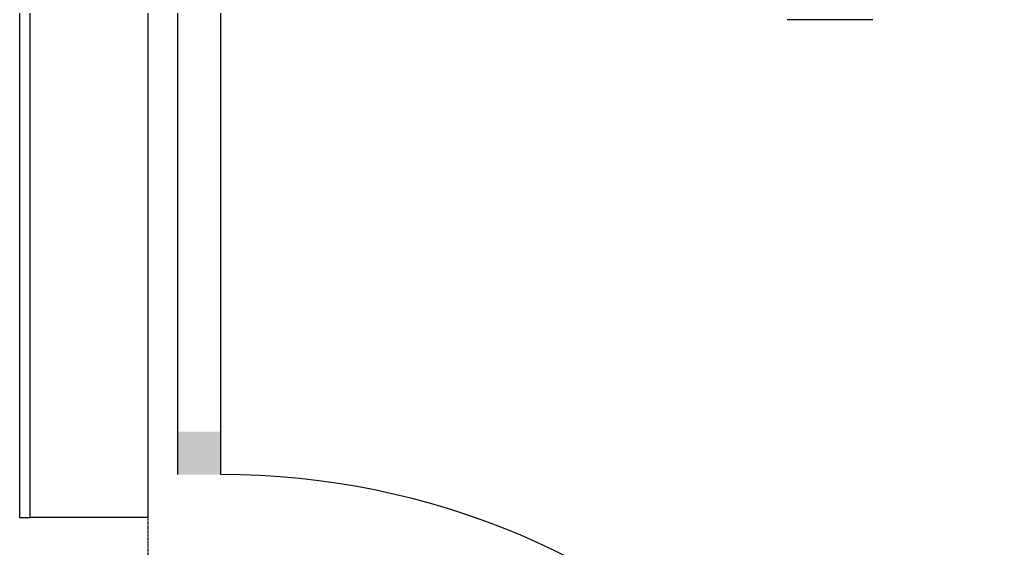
# Model space of a CAD drawing. Header units: millimetres. Extents: x -155 to 94595, y -3153 to 63413.
# Drawn here: x 88115 to 89250, y 35031 to 35648 of the extents above; entities that cross this region are included whole.
import ezdxf

# ---------------------------------------------------------------- set-up
doc = ezdxf.new("R2010")
doc.units = ezdxf.units.MM
doc.linetypes.add('REFERENCIA CAMPECHE$0$63-BASE1-6$0$HIDDEN2', pattern=[0.1875, 0.125, -0.0625])
doc.linetypes.add('TRATTEGGIATA2', pattern=[0.375, 0.25, -0.125])
for name, color, linetype in [('5', 1, 'TRATTEGGIATA2'), ('door', 252, 'Continuous'), ('int', 185, 'Continuous'), ('section', 2, 'Continuous')]:
    doc.layers.add(name, color=color, linetype=linetype)

msp = doc.modelspace()

# ---------------------------------------------------------------- linework, layer by layer
at = {"layer": '5', "linetype": 'REFERENCIA CAMPECHE$0$63-BASE1-6$0$HIDDEN2'}
msp.add_lwpolyline([(88264.86, 36846.989), (88264.86, 34166.99)], dxfattribs=at)
at = {"layer": 'door'}
for points in [[(88299.86, 35116.99), (88299.86, 36866.99)], [(88349.86, 35116.99), (88349.86, 36866.99)]]:
    msp.add_lwpolyline(points, dxfattribs=at)
msp.add_arc((88349.86, 34216.99), 900, 0, 90, dxfattribs=at)
at = {"layer": 'int'}
for p, q in [((88114.86, 38716.99), (88114.86, 35066.99)), ((88127.56, 35066.99), (88127.56, 38716.99)), ((88127.56, 35066.99), (88127.56, 38716.99)), ((88264.86, 38716.99), (88264.86, 35066.99)), ((89011.261, 35647.99), (89111.261, 35647.99)), ((88114.86, 35066.99), (88127.56, 35066.99)), ((88264.86, 35066.99), (88127.56, 35066.99))]:
    msp.add_line(p, q, dxfattribs=at)
at = {"layer": 'section'}
msp.add_solid([(88299.86, 35116.99), (88299.86, 35166.99), (88349.86, 35116.99), (88349.86, 35166.99)], dxfattribs=at)

doc.saveas('drawing.dxf')
